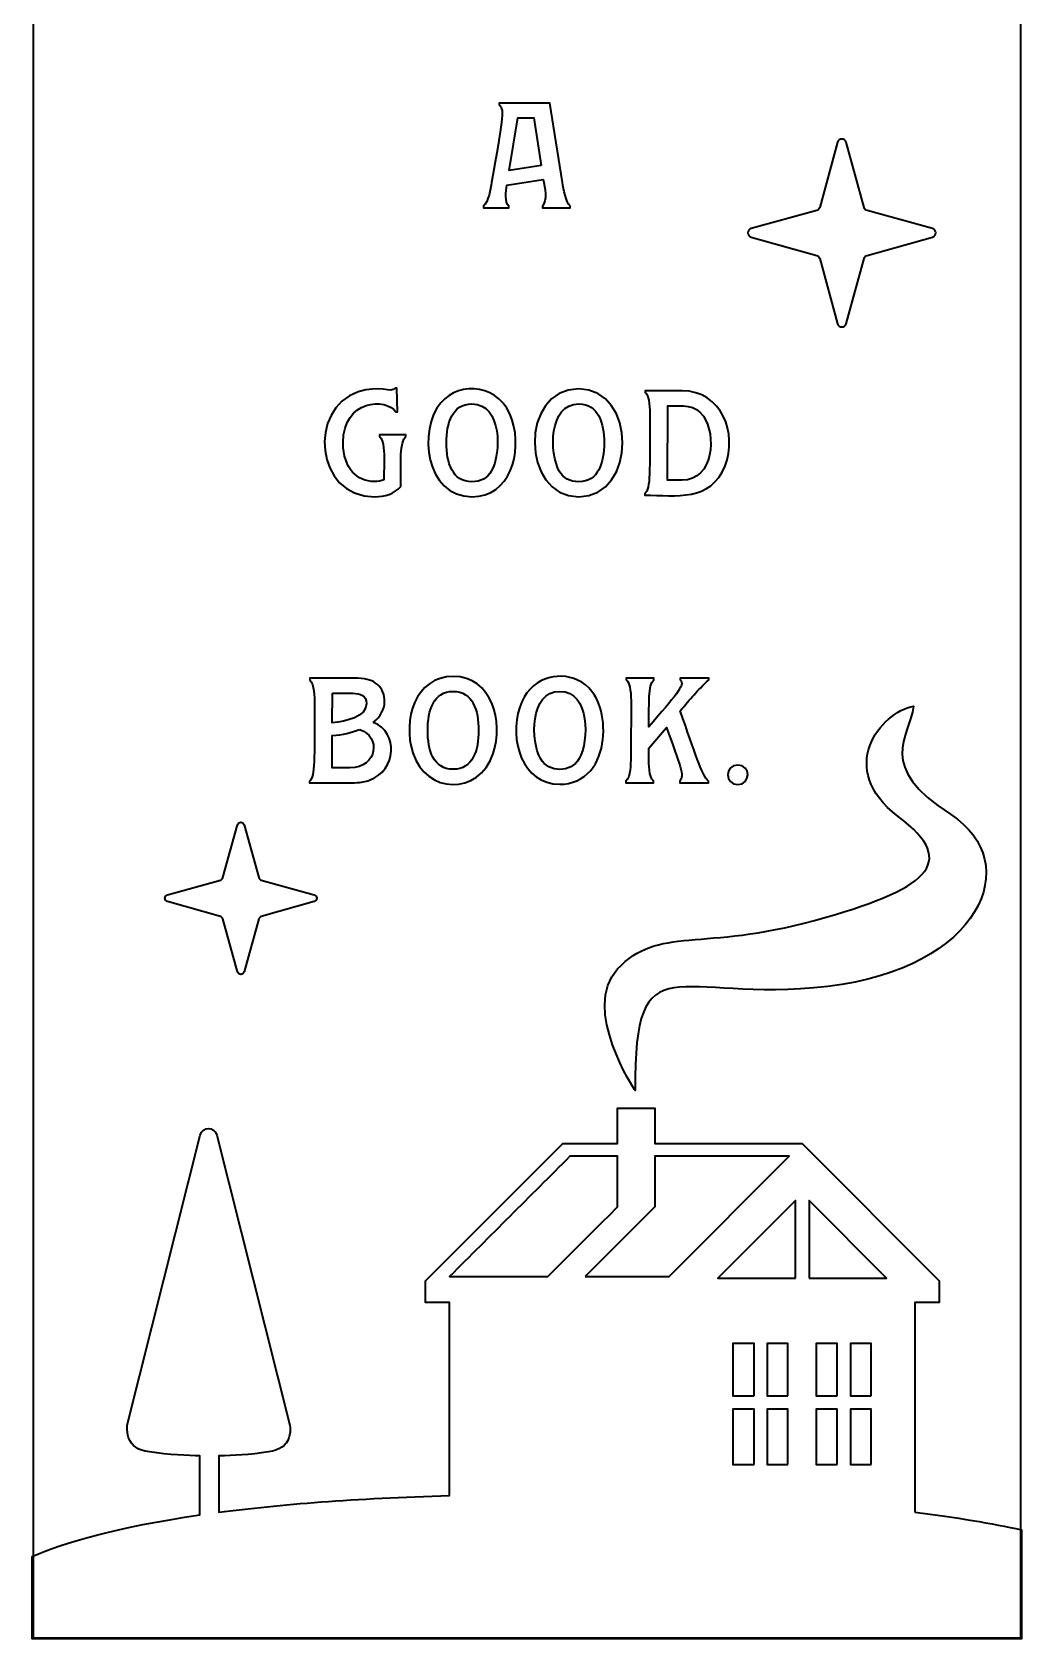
# Model space of a CAD drawing. Header units: inches. Extents: x 0 to 2.9, y 0 to 12.2.
# Drawn here: x 0.473 to 2.2, y 6.242 to 9.036 of the extents above; entities that cross this region are included whole.
import ezdxf

# ---------------------------------------------------------------- set-up
doc = ezdxf.new("R2010")
doc.units = ezdxf.units.IN
doc.header["$MEASUREMENT"] = 0
doc.layers.add('Слой 1', color=7, linetype='Continuous', lineweight=0)

msp = doc.modelspace()

# ---------------------------------------------------------------- linework, layer by layer
at = {"layer": 'Слой 1', "color": 1, "lineweight": 35, "true_color": 0xff0000}
for points, knots in [([(0.4749, 12.2435), (0.4749, 12.2435), (0.4749, 6.2435), (0.4749, 6.2435), (0.4749, 6.2435), (2.1908, 6.2435), (2.1908, 6.2435), (2.1908, 6.2435), (2.1908, 12.2435), (2.1908, 12.2435), (2.1908, 12.2435), (0.4749, 12.2435), (0.4749, 12.2435)], [0, 0, 0, 0, 1, 1, 1, 2, 2, 2, 3, 3, 3, 4, 4, 4, 4]), ([(2.038, 8.6802), (2.038, 8.6802), (1.9243, 8.6482), (1.9243, 8.6482), (1.9217, 8.6475), (1.9197, 8.6454), (1.9189, 8.6428), (1.9189, 8.6428), (1.8878, 8.5294), (1.8878, 8.5294), (1.8858, 8.5219), (1.8751, 8.5219), (1.873, 8.5294), (1.873, 8.5294), (1.8419, 8.6428), (1.8419, 8.6428), (1.8412, 8.6454), (1.8392, 8.6475), (1.8366, 8.6482), (1.8366, 8.6482), (1.7228, 8.6802), (1.7228, 8.6802), (1.7153, 8.6822), (1.7154, 8.6929), (1.7229, 8.6949), (1.7229, 8.6949), (1.8366, 8.7261), (1.8366, 8.7261), (1.8392, 8.7268), (1.8412, 8.7289), (1.8419, 8.7315), (1.8419, 8.7315), (1.873, 8.8449), (1.873, 8.8449), (1.8751, 8.8524), (1.8858, 8.8524), (1.8878, 8.8449), (1.8878, 8.8449), (1.9189, 8.7315), (1.9189, 8.7315), (1.9197, 8.7289), (1.9217, 8.7268), (1.9243, 8.7261), (1.9243, 8.7261), (2.038, 8.6949), (2.038, 8.6949), (2.0455, 8.6929), (2.0455, 8.6822), (2.038, 8.6802)], [0, 0, 0, 0, 1, 1, 1, 2, 2, 2, 3, 3, 3, 4, 4, 4, 5, 5, 5, 6, 6, 6, 7, 7, 7, 8, 8, 8, 9, 9, 9, 10, 10, 10, 11, 11, 11, 12, 12, 12, 13, 13, 13, 14, 14, 14, 15, 15, 15, 16, 16, 16, 16])]:
    msp.add_open_spline(points, degree=3, knots=knots, dxfattribs=at)
at = {"layer": 'Слой 1', "color": 18, "lineweight": 35, "true_color": 0x000000}
for points, knots in [([(1.4083, 8.7338), (1.4083, 8.7338), (1.4083, 8.7312), (1.4083, 8.7312), (1.4083, 8.7312), (1.3598, 8.7312), (1.3598, 8.7312), (1.3598, 8.7312), (1.3598, 8.7338), (1.3598, 8.7338), (1.3689, 8.7423), (1.3638, 8.7677), (1.3614, 8.7801), (1.3614, 8.7801), (1.2981, 8.7702), (1.2981, 8.7702), (1.2966, 8.7598), (1.2937, 8.741), (1.3014, 8.7338), (1.3014, 8.7338), (1.3014, 8.7312), (1.3014, 8.7312), (1.3014, 8.7312), (1.2574, 8.7312), (1.2574, 8.7312), (1.2574, 8.7312), (1.2574, 8.7338), (1.2574, 8.7338), (1.2659, 8.7417), (1.2697, 8.7633), (1.2716, 8.7748), (1.2897, 8.8823), (1.2951, 8.9006), (1.2848, 8.9102), (1.2848, 8.9102), (1.2848, 8.9128), (1.2848, 8.9128), (1.2848, 8.9128), (1.3727, 8.9128), (1.3727, 8.9128), (1.3727, 8.9128), (1.3948, 8.7748), (1.3948, 8.7748), (1.3967, 8.7637), (1.4001, 8.7415), (1.4083, 8.7338)], [0, 0, 0, 0, 1, 1, 1, 2, 2, 2, 3, 3, 3, 4, 4, 4, 5, 5, 5, 6, 6, 6, 7, 7, 7, 8, 8, 8, 9, 9, 9, 10, 10, 10, 11, 11, 11, 12, 12, 12, 13, 13, 13, 14, 14, 14, 15, 15, 15, 15]), ([(1.3578, 8.8048), (1.3578, 8.8048), (1.3449, 8.8874), (1.3449, 8.8874), (1.3449, 8.8874), (1.3172, 8.8874), (1.3172, 8.8874), (1.3172, 8.8874), (1.302, 8.7959), (1.302, 8.7959), (1.302, 8.7959), (1.3578, 8.8048), (1.3578, 8.8048)], [0, 0, 0, 0, 1, 1, 1, 2, 2, 2, 3, 3, 3, 4, 4, 4, 4]), ([(1.1224, 8.3336), (1.1114, 8.3233), (1.1138, 8.291), (1.1135, 8.2464), (1.1022, 8.233), (1.0857, 8.2286), (1.0682, 8.2286), (0.9636, 8.2286), (0.9522, 8.3817), (1.0395, 8.4108), (1.0772, 8.4234), (1.0968, 8.4082), (1.1039, 8.4171), (1.1039, 8.4171), (1.1065, 8.4171), (1.1065, 8.4171), (1.1065, 8.4171), (1.1079, 8.3762), (1.1079, 8.3762), (1.1079, 8.3762), (1.1052, 8.3762), (1.1052, 8.3762), (1.0892, 8.4005), (1.0134, 8.3986), (1.0134, 8.3227), (1.0134, 8.2764), (1.0387, 8.255), (1.0672, 8.255), (1.0741, 8.255), (1.0798, 8.256), (1.0844, 8.2579), (1.0844, 8.2579), (1.0847, 8.2923), (1.0847, 8.2923), (1.0847, 8.3036), (1.085, 8.3259), (1.0768, 8.3336), (1.0768, 8.3336), (1.0768, 8.3362), (1.0768, 8.3362), (1.0768, 8.3362), (1.1224, 8.3362), (1.1224, 8.3362), (1.1224, 8.3362), (1.1224, 8.3336), (1.1224, 8.3336)], [0, 0, 0, 0, 1, 1, 1, 2, 2, 2, 3, 3, 3, 4, 4, 4, 5, 5, 5, 6, 6, 6, 7, 7, 7, 8, 8, 8, 9, 9, 9, 10, 10, 10, 11, 11, 11, 12, 12, 12, 13, 13, 13, 14, 14, 14, 15, 15, 15, 15]), ([(1.2373, 8.2286), (1.1571, 8.2286), (1.1425, 8.3445), (1.1835, 8.392), (1.2166, 8.4305), (1.2875, 8.4255), (1.3075, 8.3616), (1.3251, 8.305), (1.3037, 8.2286), (1.2373, 8.2286)], [0, 0, 0, 0, 1, 1, 1, 2, 2, 2, 3, 3, 3, 3]), ([(1.4229, 8.2286), (1.3224, 8.2286), (1.3195, 8.4161), (1.4229, 8.4161), (1.5248, 8.4161), (1.5243, 8.2286), (1.4229, 8.2286)], [0, 0, 0, 0, 1, 1, 1, 2, 2, 2, 2]), ([(1.6773, 8.2822), (1.6523, 8.2195), (1.5928, 8.2312), (1.5378, 8.2312), (1.5378, 8.2312), (1.5378, 8.2338), (1.5378, 8.2338), (1.5486, 8.2439), (1.546, 8.2704), (1.5467, 8.3689), (1.5467, 8.3803), (1.5467, 8.4024), (1.5384, 8.4102), (1.5384, 8.4102), (1.5384, 8.4128), (1.5384, 8.4128), (1.5384, 8.4128), (1.6025, 8.4128), (1.6025, 8.4128), (1.6715, 8.4128), (1.6997, 8.3385), (1.6773, 8.2822)], [0, 0, 0, 0, 1, 1, 1, 2, 2, 2, 3, 3, 3, 4, 4, 4, 5, 5, 5, 6, 6, 6, 7, 7, 7, 7]), ([(1.2373, 8.2546), (1.2527, 8.2546), (1.2639, 8.2608), (1.271, 8.2731), (1.2889, 8.3046), (1.2893, 8.39), (1.2373, 8.39), (1.2031, 8.39), (1.193, 8.3565), (1.193, 8.3223), (1.1931, 8.2878), (1.2028, 8.2546), (1.2373, 8.2546)], [0, 0, 0, 0, 1, 1, 1, 2, 2, 2, 3, 3, 3, 4, 4, 4, 4]), ([(1.4229, 8.2546), (1.4573, 8.2546), (1.4671, 8.2878), (1.4671, 8.3223), (1.4671, 8.3566), (1.4571, 8.39), (1.4229, 8.39), (1.3707, 8.39), (1.3716, 8.3038), (1.3892, 8.2731), (1.3962, 8.2608), (1.4074, 8.2546), (1.4229, 8.2546)], [0, 0, 0, 0, 1, 1, 1, 2, 2, 2, 3, 3, 3, 4, 4, 4, 4]), ([(1.6396, 8.3689), (1.6248, 8.3896), (1.6042, 8.3867), (1.578, 8.3867), (1.578, 8.3867), (1.5774, 8.2576), (1.5774, 8.2576), (1.5774, 8.2576), (1.6025, 8.2573), (1.6025, 8.2573), (1.6577, 8.2573), (1.6625, 8.3368), (1.6396, 8.3689)], [0, 0, 0, 0, 1, 1, 1, 2, 2, 2, 3, 3, 3, 4, 4, 4, 4]), ([(1.0656, 7.8362), (1.1105, 7.8187), (1.1065, 7.7529), (1.0593, 7.7357), (1.0439, 7.73), (1.0392, 7.7312), (0.9547, 7.7312), (0.9547, 7.7312), (0.9547, 7.7338), (0.9547, 7.7338), (0.9655, 7.7439), (0.9629, 7.7704), (0.9636, 7.8689), (0.9636, 7.8803), (0.9636, 7.9024), (0.9553, 7.9102), (0.9553, 7.9102), (0.9553, 7.9128), (0.9553, 7.9128), (1.0378, 7.9128), (1.0566, 7.9163), (1.073, 7.9022), (1.0894, 7.8882), (1.0924, 7.8565), (1.0656, 7.8362)], [0, 0, 0, 0, 1, 1, 1, 2, 2, 2, 3, 3, 3, 4, 4, 4, 5, 5, 5, 6, 6, 6, 7, 7, 7, 8, 8, 8, 8]), ([(1.2743, 7.782), (1.2491, 7.708), (1.1575, 7.7117), (1.1346, 7.783), (1.1161, 7.8407), (1.1391, 7.9161), (1.2046, 7.9161), (1.2717, 7.9161), (1.293, 7.8372), (1.2743, 7.782)], [0, 0, 0, 0, 1, 1, 1, 2, 2, 2, 3, 3, 3, 3]), ([(1.4438, 7.7527), (1.43, 7.7364), (1.4107, 7.7286), (1.3902, 7.7286), (1.3248, 7.7286), (1.3014, 7.8053), (1.3203, 7.8626), (1.3373, 7.9139), (1.3864, 7.9257), (1.4209, 7.9097), (1.441, 7.9003), (1.4537, 7.8829), (1.4603, 7.8616), (1.4701, 7.8302), (1.4682, 7.7814), (1.4438, 7.7527)], [0, 0, 0, 0, 1, 1, 1, 2, 2, 2, 3, 3, 3, 4, 4, 4, 5, 5, 5, 5]), ([(1.5995, 7.856), (1.6247, 7.7842), (1.6361, 7.7453), (1.6484, 7.7338), (1.6484, 7.7338), (1.6484, 7.7312), (1.6484, 7.7312), (1.6484, 7.7312), (1.5985, 7.7312), (1.5985, 7.7312), (1.5985, 7.7312), (1.5985, 7.7338), (1.5985, 7.7338), (1.6079, 7.7426), (1.5986, 7.7628), (1.5754, 7.8273), (1.5754, 7.8273), (1.5447, 7.7913), (1.5447, 7.7913), (1.5447, 7.7913), (1.5447, 7.7751), (1.5447, 7.7751), (1.5447, 7.7637), (1.5447, 7.7416), (1.553, 7.7338), (1.553, 7.7338), (1.553, 7.7312), (1.553, 7.7312), (1.553, 7.7312), (1.5051, 7.7312), (1.5051, 7.7312), (1.5051, 7.7312), (1.5051, 7.7338), (1.5051, 7.7338), (1.5134, 7.7416), (1.5133, 7.7637), (1.5133, 7.7751), (1.514, 7.8678), (1.517, 7.8996), (1.5057, 7.9102), (1.5057, 7.9102), (1.5057, 7.9128), (1.5057, 7.9128), (1.5057, 7.9128), (1.5536, 7.9128), (1.5536, 7.9128), (1.5536, 7.9128), (1.5536, 7.9102), (1.5536, 7.9102), (1.5431, 7.9003), (1.5454, 7.8695), (1.545, 7.8283), (1.5895, 7.8815), (1.6094, 7.9009), (1.5995, 7.9102), (1.5995, 7.9102), (1.5995, 7.9128), (1.5995, 7.9128), (1.5995, 7.9128), (1.649, 7.9128), (1.649, 7.9128), (1.649, 7.9128), (1.649, 7.9102), (1.649, 7.9102), (1.6279, 7.8904), (1.6185, 7.8784), (1.5995, 7.856)], [0, 0, 0, 0, 1, 1, 1, 2, 2, 2, 3, 3, 3, 4, 4, 4, 5, 5, 5, 6, 6, 6, 7, 7, 7, 8, 8, 8, 9, 9, 9, 10, 10, 10, 11, 11, 11, 12, 12, 12, 13, 13, 13, 14, 14, 14, 15, 15, 15, 16, 16, 16, 17, 17, 17, 18, 18, 18, 19, 19, 19, 20, 20, 20, 21, 21, 21, 22, 22, 22, 22]), ([(0.9949, 7.8867), (0.9949, 7.8867), (0.9946, 7.8355), (0.9946, 7.8355), (1.0184, 7.8381), (1.054, 7.8452), (1.054, 7.8692), (1.054, 7.8825), (1.0436, 7.8867), (1.0303, 7.8867), (1.0303, 7.8867), (0.9949, 7.8867), (0.9949, 7.8867)], [0, 0, 0, 0, 1, 1, 1, 2, 2, 2, 3, 3, 3, 4, 4, 4, 4]), ([(1.2046, 7.7546), (1.2391, 7.7546), (1.2489, 7.7878), (1.2489, 7.8223), (1.2489, 7.8565), (1.2389, 7.89), (1.2046, 7.89), (1.1704, 7.89), (1.1604, 7.8566), (1.1604, 7.8223), (1.1604, 7.7878), (1.1701, 7.7546), (1.2046, 7.7546)], [0, 0, 0, 0, 1, 1, 1, 2, 2, 2, 3, 3, 3, 4, 4, 4, 4]), ([(1.4238, 7.7731), (1.4412, 7.8036), (1.4425, 7.89), (1.3902, 7.89), (1.3368, 7.89), (1.3397, 7.8025), (1.3565, 7.7731), (1.3707, 7.7482), (1.4096, 7.7482), (1.4238, 7.7731)], [0, 0, 0, 0, 1, 1, 1, 2, 2, 2, 3, 3, 3, 3]), ([(1.8558, 7.377), (2.1207, 7.4075), (2.2003, 7.5921), (2.0695, 7.6763), (1.9387, 7.7605), (1.9974, 7.8089), (2.0049, 7.8645), (1.9479, 7.8537), (1.8687, 7.7551), (1.9783, 7.6727), (2.088, 7.5903), (2.0272, 7.5455), (1.8329, 7.4917), (1.6385, 7.4379), (1.5605, 7.4827), (1.4906, 7.4075), (1.426, 7.3379), (1.5211, 7.196), (1.5211, 7.196), (1.5193, 7.4612), (1.591, 7.3465), (1.8558, 7.377)], [0, 0, 0, 0, 1, 1, 1, 2, 2, 2, 3, 3, 3, 4, 4, 4, 5, 5, 5, 6, 6, 6, 7, 7, 7, 7]), ([(1.0422, 7.8237), (1.0283, 7.8184), (1.0124, 7.8148), (0.9946, 7.8131), (0.9946, 7.8131), (0.9943, 7.7573), (0.9943, 7.7573), (0.9943, 7.7573), (1.025, 7.7573), (1.025, 7.7573), (1.0733, 7.7573), (1.0797, 7.8118), (1.0422, 7.8237)], [0, 0, 0, 0, 1, 1, 1, 2, 2, 2, 3, 3, 3, 4, 4, 4, 4]), ([(1.6996, 7.7279), (1.6765, 7.7279), (1.6759, 7.7619), (1.6996, 7.7619), (1.723, 7.7619), (1.7217, 7.7279), (1.6996, 7.7279)], [0, 0, 0, 0, 1, 1, 1, 2, 2, 2, 2]), ([(0.8295, 7.658), (0.8295, 7.658), (0.8043, 7.5662), (0.8043, 7.5662), (0.8037, 7.5641), (0.8021, 7.5624), (0.8, 7.5618), (0.8, 7.5618), (0.7078, 7.5365), (0.7078, 7.5365), (0.7018, 7.5349), (0.7018, 7.5263), (0.7078, 7.5246), (0.7078, 7.5246), (0.8, 7.4987), (0.8, 7.4987), (0.8021, 7.4981), (0.8037, 7.4964), (0.8043, 7.4943), (0.8043, 7.4943), (0.8295, 7.4024), (0.8295, 7.4024), (0.8312, 7.3964), (0.8398, 7.3964), (0.8415, 7.4024), (0.8415, 7.4024), (0.8667, 7.4943), (0.8667, 7.4943), (0.8673, 7.4964), (0.8689, 7.4981), (0.871, 7.4987), (0.871, 7.4987), (0.9632, 7.5246), (0.9632, 7.5246), (0.9693, 7.5263), (0.9692, 7.5349), (0.9632, 7.5365), (0.9632, 7.5365), (0.871, 7.5618), (0.871, 7.5618), (0.8689, 7.5624), (0.8673, 7.5641), (0.8667, 7.5662), (0.8667, 7.5662), (0.8415, 7.658), (0.8415, 7.658), (0.8398, 7.6641), (0.8312, 7.6641), (0.8295, 7.658)], [0, 0, 0, 0, 1, 1, 1, 2, 2, 2, 3, 3, 3, 4, 4, 4, 5, 5, 5, 6, 6, 6, 7, 7, 7, 8, 8, 8, 9, 9, 9, 10, 10, 10, 11, 11, 11, 12, 12, 12, 13, 13, 13, 14, 14, 14, 15, 15, 15, 16, 16, 16, 16]), ([(2.0072, 6.4629), (2.0072, 6.4629), (2.0072, 6.8274), (2.0072, 6.8274), (2.0072, 6.8274), (2.0493, 6.8274), (2.0493, 6.8274), (2.0493, 6.8274), (2.0493, 6.8649), (2.0493, 6.8649), (2.0493, 6.8649), (1.8112, 7.1038), (1.8112, 7.1038), (1.8112, 7.1038), (1.5554, 7.1038), (1.5554, 7.1038), (1.5554, 7.1038), (1.5554, 7.1651), (1.5554, 7.1651), (1.5554, 7.1651), (1.4903, 7.1651), (1.4903, 7.1651), (1.4903, 7.1651), (1.4903, 7.1038), (1.4903, 7.1038), (1.4903, 7.1038), (1.3953, 7.1038), (1.3953, 7.1038), (1.3953, 7.1038), (1.1564, 6.8649), (1.1564, 6.8649), (1.1564, 6.8649), (1.1564, 6.8274), (1.1564, 6.8274), (1.1564, 6.8274), (1.1985, 6.8274), (1.1985, 6.8274), (1.1985, 6.8274), (1.1985, 6.4917), (1.1985, 6.4917), (1.0337, 6.487), (0.9022, 6.4763), (0.7973, 6.4626), (0.7973, 6.4626), (0.7973, 6.5607), (0.7973, 6.5607), (0.8235, 6.5615), (0.8503, 6.5622), (0.8835, 6.5678), (0.892, 6.5692), (0.9054, 6.5713), (0.9146, 6.5826), (0.923, 6.5946), (0.9216, 6.6102), (0.9202, 6.6165), (0.9202, 6.6165), (0.7938, 7.1185), (0.7938, 7.1185), (0.7903, 7.1341), (0.7684, 7.1341), (0.7649, 7.1185), (0.7649, 7.1185), (0.6385, 6.6165), (0.6385, 6.6165), (0.6378, 6.6102), (0.6364, 6.5946), (0.6455, 6.5826), (0.6547, 6.5713), (0.6681, 6.5685), (0.6766, 6.5678), (0.7105, 6.5622), (0.7437, 6.5614), (0.7642, 6.5607), (0.7642, 6.5607), (0.7642, 6.4579), (0.7642, 6.4579), (0.6192, 6.4368), (0.5277, 6.4098), (0.4728, 6.3858), (0.4728, 6.3858), (0.4728, 6.2425), (0.4728, 6.2425), (0.4728, 6.2425), (2.1928, 6.2425), (2.1928, 6.2425), (2.1928, 6.2425), (2.1928, 6.4321), (2.1928, 6.4321), (2.1414, 6.4434), (2.0789, 6.4539), (2.0072, 6.4629)], [0, 0, 0, 0, 1, 1, 1, 2, 2, 2, 3, 3, 3, 4, 4, 4, 5, 5, 5, 6, 6, 6, 7, 7, 7, 8, 8, 8, 9, 9, 9, 10, 10, 10, 11, 11, 11, 12, 12, 12, 13, 13, 13, 14, 14, 14, 15, 15, 15, 16, 16, 16, 17, 17, 17, 18, 18, 18, 19, 19, 19, 20, 20, 20, 21, 21, 21, 22, 22, 22, 23, 23, 23, 24, 24, 24, 25, 25, 25, 26, 26, 26, 27, 27, 27, 28, 28, 28, 29, 29, 29, 30, 30, 30, 30]), ([(1.3693, 6.8726), (1.3693, 6.8726), (1.1985, 6.8726), (1.1985, 6.8726), (1.2682, 6.9422), (1.3379, 7.0119), (1.4076, 7.0816), (1.4076, 7.0816), (1.4903, 7.0816), (1.4903, 7.0816), (1.4903, 7.0816), (1.4903, 6.9936), (1.4903, 6.9936), (1.4688, 6.9721), (1.4014, 6.9047), (1.3693, 6.8726)], [0, 0, 0, 0, 1, 1, 1, 2, 2, 2, 3, 3, 3, 4, 4, 4, 5, 5, 5, 5]), ([(1.4344, 6.8726), (1.4344, 6.8726), (1.5554, 6.9936), (1.5554, 6.9936), (1.5554, 6.9936), (1.5554, 7.0816), (1.5554, 7.0816), (1.5554, 7.0816), (1.7889, 7.0816), (1.7889, 7.0816), (1.7889, 7.0816), (1.5799, 6.8726), (1.5799, 6.8726), (1.5799, 6.8726), (1.4344, 6.8726), (1.4344, 6.8726)], [0, 0, 0, 0, 1, 1, 1, 2, 2, 2, 3, 3, 3, 4, 4, 4, 5, 5, 5, 5]), ([(1.7997, 6.8695), (1.7997, 6.8695), (1.6649, 6.8695), (1.6649, 6.8695), (1.6649, 6.8695), (1.7997, 7.005), (1.7997, 7.005), (1.7997, 7.005), (1.7997, 6.8695), (1.7997, 6.8695)], [0, 0, 0, 0, 1, 1, 1, 2, 2, 2, 3, 3, 3, 3]), ([(1.8234, 6.8695), (1.8234, 6.8695), (1.8234, 7.005), (1.8234, 7.005), (1.8234, 7.005), (1.9582, 6.8695), (1.9582, 6.8695), (1.9582, 6.8695), (1.8234, 6.8695), (1.8234, 6.8695)], [0, 0, 0, 0, 1, 1, 1, 2, 2, 2, 3, 3, 3, 3]), ([(1.7277, 6.665), (1.7277, 6.665), (1.6909, 6.665), (1.6909, 6.665), (1.6909, 6.665), (1.6909, 6.7562), (1.6909, 6.7562), (1.6909, 6.7562), (1.7277, 6.7562), (1.7277, 6.7562), (1.7277, 6.7562), (1.7277, 6.665), (1.7277, 6.665)], [0, 0, 0, 0, 1, 1, 1, 2, 2, 2, 3, 3, 3, 4, 4, 4, 4]), ([(1.7866, 6.665), (1.7866, 6.665), (1.7507, 6.665), (1.7507, 6.665), (1.7507, 6.665), (1.7507, 6.7562), (1.7507, 6.7562), (1.7507, 6.7562), (1.7866, 6.7562), (1.7866, 6.7562), (1.7866, 6.7562), (1.7866, 6.665), (1.7866, 6.665)], [0, 0, 0, 0, 1, 1, 1, 2, 2, 2, 3, 3, 3, 4, 4, 4, 4]), ([(1.8724, 6.665), (1.8724, 6.665), (1.8357, 6.665), (1.8357, 6.665), (1.8357, 6.665), (1.8357, 6.7562), (1.8357, 6.7562), (1.8357, 6.7562), (1.8724, 6.7562), (1.8724, 6.7562), (1.8724, 6.7562), (1.8724, 6.665), (1.8724, 6.665)], [0, 0, 0, 0, 1, 1, 1, 2, 2, 2, 3, 3, 3, 4, 4, 4, 4]), ([(1.9314, 6.665), (1.9314, 6.665), (1.8954, 6.665), (1.8954, 6.665), (1.8954, 6.665), (1.8954, 6.7562), (1.8954, 6.7562), (1.8954, 6.7562), (1.9314, 6.7562), (1.9314, 6.7562), (1.9314, 6.7562), (1.9314, 6.665), (1.9314, 6.665)], [0, 0, 0, 0, 1, 1, 1, 2, 2, 2, 3, 3, 3, 4, 4, 4, 4]), ([(1.7277, 6.5456), (1.7277, 6.5456), (1.6909, 6.5456), (1.6909, 6.5456), (1.6909, 6.5456), (1.6909, 6.6421), (1.6909, 6.6421), (1.6909, 6.6421), (1.7277, 6.6421), (1.7277, 6.6421), (1.7277, 6.6421), (1.7277, 6.5456), (1.7277, 6.5456)], [0, 0, 0, 0, 1, 1, 1, 2, 2, 2, 3, 3, 3, 4, 4, 4, 4]), ([(1.7866, 6.5456), (1.7866, 6.5456), (1.7507, 6.5456), (1.7507, 6.5456), (1.7507, 6.5456), (1.7507, 6.6421), (1.7507, 6.6421), (1.7507, 6.6421), (1.7866, 6.6421), (1.7866, 6.6421), (1.7866, 6.6421), (1.7866, 6.5456), (1.7866, 6.5456)], [0, 0, 0, 0, 1, 1, 1, 2, 2, 2, 3, 3, 3, 4, 4, 4, 4]), ([(1.8724, 6.5456), (1.8724, 6.5456), (1.8357, 6.5456), (1.8357, 6.5456), (1.8357, 6.5456), (1.8357, 6.6421), (1.8357, 6.6421), (1.8357, 6.6421), (1.8724, 6.6421), (1.8724, 6.6421), (1.8724, 6.6421), (1.8724, 6.5456), (1.8724, 6.5456)], [0, 0, 0, 0, 1, 1, 1, 2, 2, 2, 3, 3, 3, 4, 4, 4, 4]), ([(1.9314, 6.5456), (1.9314, 6.5456), (1.8954, 6.5456), (1.8954, 6.5456), (1.8954, 6.5456), (1.8954, 6.6421), (1.8954, 6.6421), (1.8954, 6.6421), (1.9314, 6.6421), (1.9314, 6.6421), (1.9314, 6.6421), (1.9314, 6.5456), (1.9314, 6.5456)], [0, 0, 0, 0, 1, 1, 1, 2, 2, 2, 3, 3, 3, 4, 4, 4, 4])]:
    msp.add_open_spline(points, degree=3, knots=knots, dxfattribs=at)

doc.saveas('drawing.dxf')
